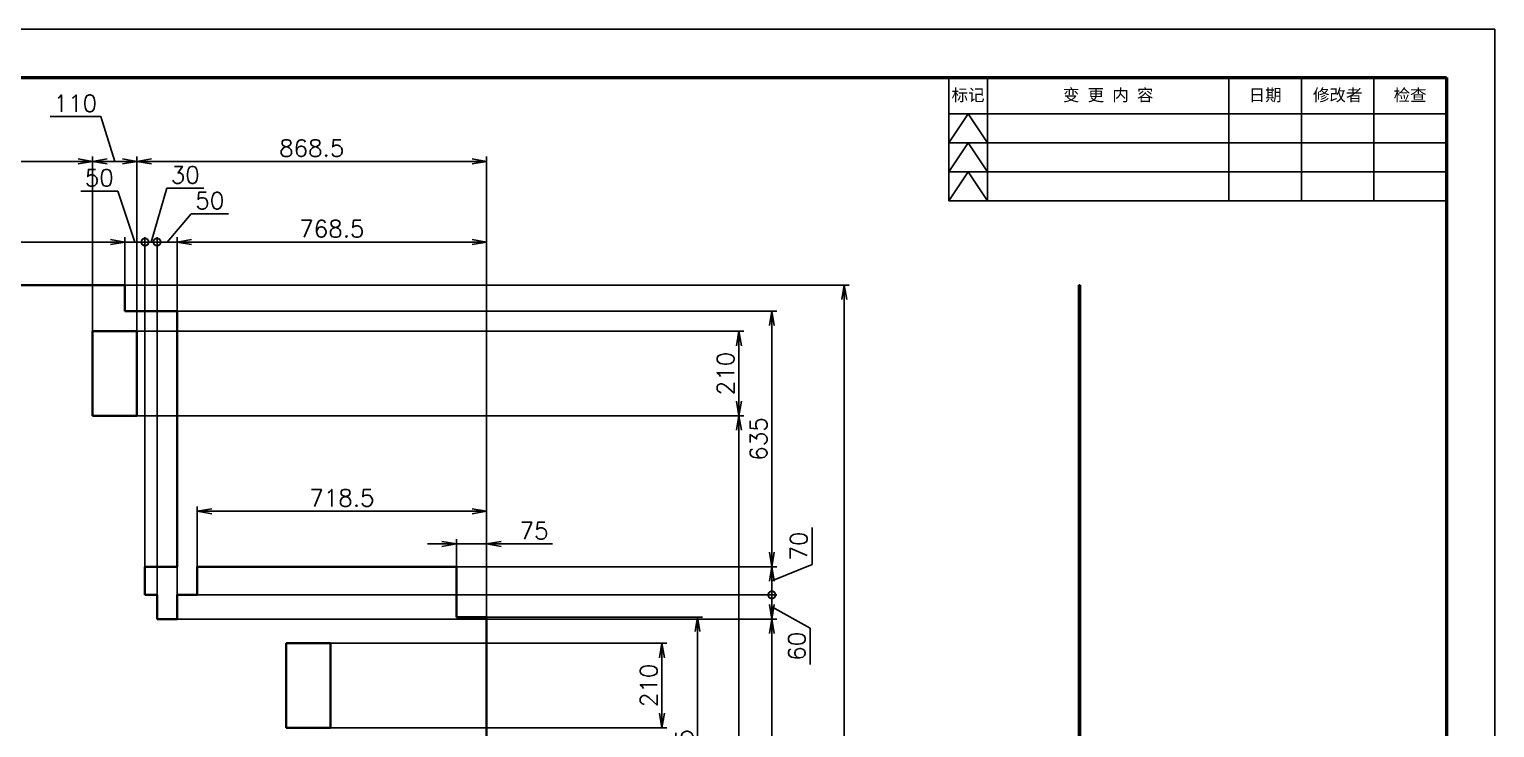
# Model space of a CAD drawing. Header units: millimetres. Extents: x -73083 to 81340, y -6859 to 6812.
# Drawn here: x -35573 to -31933, y -3546 to -1810 of the extents above; entities that cross this region are included whole.
import ezdxf

# ---------------------------------------------------------------- set-up
doc = ezdxf.new("R2010")
doc.units = ezdxf.units.MM
doc.linetypes.add('AM_ISO02W050', pattern=[7.5, 6, -1.5])
doc.linetypes.add('DASHED', pattern=[15, 12, -3])
doc.layers.add('A3', color=7, linetype='Continuous', plot=False)
for name, color, linetype, lineweight in [('AM_HID', 1, 'AM_ISO02W050', 25), ('AM_VIS', 7, 'Continuous', 50), ('SOLID LINE', 7, 'Continuous', 30)]:
    doc.layers.add(name, color=color, linetype=linetype, lineweight=lineweight)
doc.layers.add('title_frame', color=7, linetype='Continuous')
doc.layers.add('word_dim', color=253, linetype='Continuous')
doc.styles.get("Standard").update_dxf_attribs({"font": 'romans.shx', "bigfont": 'bigfont.shx'})
doc.dimstyles.new('STANDARD1-12', dxfattribs={"dimscale": 12, "dimtxt": 3.5, "dimasz": 3, "dimexe": 1, "dimexo": 0, "dimgap": 1, "dimtad": 3, "dimdec": 1, "dimdsep": 46, "dimtxsty": 'Standard', "dimblk1": 'OPEN', "dimblk2": 'OPEN', "dimsah": 1, "dimcen": 0, "dimclrd": 256, "dimclre": 256, "dimclrt": 3, "dimadec": 0, "dimazin": 0, "dimtfac": 1, "dimtdec": 1, "dimtmove": 0, "dimatfit": 3, "dimldrblk": 'OPEN', "dimfxl": 0, "dimtolj": 1, "dimtzin": 0, "dimarcsym": 0})

# ---------------------------------------------------------------- blocks, each defined once
blk = doc.blocks.new('_Open')
at = {"color": 0, "lineweight": -2}
for p, q in [((-1, 0.17), (0, 0)), ((-1, -0.17), (0, 0)), ((0, 0), (-1, 0))]:
    blk.add_line(p, q, dxfattribs=at)
blk = doc.blocks.new('*D884')
at = {"layer": 'DEFPOINTS', "color": 0, "linetype": 'Continuous', "ltscale": 2}
for p in [(-35335.9, -2445.6), (-34437.4, -5105.6), (-33548.8, -5105.6)]:
    blk.add_point(p, dxfattribs=at)
at = {"layer": 'word_dim', "linetype": 'Continuous', "lineweight": -2, "ltscale": 2}
for p, q in [((-35335.9, -2445.6), (-33536.8, -2445.6)), ((-33548.8, -2481.6), (-33548.8, -5069.6)), ((-34437.4, -5105.6), (-33536.8, -5105.6))]:
    blk.add_line(p, q, dxfattribs=at)
at = {"layer": 'word_dim', "linetype": 'Continuous', "lineweight": -2, "ltscale": 2, "xscale": 36, "yscale": 36, "zscale": 36}
for p, rotation in [((-33548.8, -2445.6), 90), ((-33548.8, -5105.6), 270)]:
    blk.add_blockref('_Open', p, dxfattribs=dict(at, rotation=rotation))
at = {"layer": 'word_dim', "color": 3, "linetype": 'Continuous', "ltscale": 2, "insert": (-33581.8, -3775.6), "char_height": 42, "attachment_point": 5, "rotation": 90}
blk.add_mtext('\\A1;2660', dxfattribs=at)
blk = doc.blocks.new('*D897')
at = {"layer": 'DEFPOINTS', "color": 0, "linetype": 'Continuous', "ltscale": 2}
for p in [(-38359.4, -3270.6), (-34437.4, -5105.6), (-34437.4, -5683)]:
    blk.add_point(p, dxfattribs=at)
at = {"layer": 'word_dim', "linetype": 'Continuous', "lineweight": -2, "ltscale": 2}
for p, q in [((-38359.4, -3270.6), (-38359.4, -5695)), ((-34437.4, -5105.6), (-34437.4, -5695)), ((-38323.4, -5683), (-34473.4, -5683))]:
    blk.add_line(p, q, dxfattribs=at)
at = {"layer": 'word_dim', "linetype": 'Continuous', "lineweight": -2, "ltscale": 2, "xscale": 36, "yscale": 36, "zscale": 36, "rotation": 180}
blk.add_blockref('_Open', (-38359.4, -5683), dxfattribs=at)
at = {"layer": 'word_dim', "linetype": 'Continuous', "lineweight": -2, "ltscale": 2, "xscale": 36, "yscale": 36, "zscale": 36}
blk.add_blockref('_Open', (-34437.4, -5683), dxfattribs=at)
at = {"layer": 'word_dim', "color": 3, "linetype": 'Continuous', "ltscale": 2, "insert": (-36398.4, -5650), "char_height": 42, "attachment_point": 5}
blk.add_mtext('\\A1;3922', dxfattribs=at)
blk = doc.blocks.new('*D907')
at = {"layer": 'DEFPOINTS', "color": 0, "linetype": 'Continuous', "ltscale": 2}
for p in [(-34437.4, -3270.6), (-33913.4, -3270.6), (-34437.4, -3935.6)]:
    blk.add_point(p, dxfattribs=at)
at = {"layer": 'word_dim', "linetype": 'Continuous', "lineweight": -2, "ltscale": 2}
for p, q in [((-34437.4, -3270.6), (-33901.4, -3270.6)), ((-33913.4, -3899.6), (-33913.4, -3306.6)), ((-34437.4, -3935.6), (-33901.4, -3935.6))]:
    blk.add_line(p, q, dxfattribs=at)
at = {"layer": 'word_dim', "linetype": 'Continuous', "lineweight": -2, "ltscale": 2, "xscale": 36, "yscale": 36, "zscale": 36}
for p, rotation in [((-33913.4, -3270.6), 90), ((-33913.4, -3935.6), 270)]:
    blk.add_blockref('_Open', p, dxfattribs=dict(at, rotation=rotation))
at = {"layer": 'word_dim', "color": 3, "linetype": 'Continuous', "ltscale": 2, "insert": (-33946.4, -3603.1), "char_height": 42, "attachment_point": 5, "rotation": 90}
blk.add_mtext('\\A1;665', dxfattribs=at)
blk = doc.blocks.new('*D912')
at = {"layer": 'DEFPOINTS', "color": 0, "linetype": 'Continuous', "ltscale": 2}
for p in [(-34512.4, -3089.1), (-34512.4, -3145.6), (-34437.4, -3270.6)]:
    blk.add_point(p, dxfattribs=at)
at = {"layer": 'word_dim', "linetype": 'Continuous', "lineweight": -2, "ltscale": 2}
for p, q in [((-34548.4, -3089.1), (-34584.4, -3089.1)), ((-34512.4, -3145.6), (-34512.4, -3077.1)), ((-34512.4, -3089.1), (-34437.4, -3089.1)), ((-34437.4, -3270.6), (-34437.4, -3077.1)), ((-34401.4, -3089.1), (-34273.4, -3089.1))]:
    blk.add_line(p, q, dxfattribs=at)
at = {"layer": 'word_dim', "linetype": 'Continuous', "lineweight": -2, "ltscale": 2, "xscale": 36, "yscale": 36, "zscale": 36}
blk.add_blockref('_Open', (-34512.4, -3089.1), dxfattribs=at)
at = {"layer": 'word_dim', "linetype": 'Continuous', "lineweight": -2, "ltscale": 2, "xscale": 36, "yscale": 36, "zscale": 36, "rotation": 180}
blk.add_blockref('_Open', (-34437.4, -3089.1), dxfattribs=at)
at = {"layer": 'word_dim', "color": 3, "linetype": 'Continuous', "ltscale": 2, "insert": (-34319.4, -3056.1), "char_height": 42, "attachment_point": 5}
blk.add_mtext('\\A1;75', dxfattribs=at)
blk = doc.blocks.new('*D913')
at = {"layer": 'DEFPOINTS', "color": 0, "linetype": 'Continuous', "ltscale": 2}
for p in [(-35155.9, -3007.7), (-35155.9, -3145.6), (-34437.4, -3270.6)]:
    blk.add_point(p, dxfattribs=at)
at = {"layer": 'word_dim', "linetype": 'Continuous', "lineweight": -2, "ltscale": 2}
for p, q in [((-35155.9, -3145.6), (-35155.9, -2995.7)), ((-34473.4, -3007.7), (-35119.9, -3007.7)), ((-34437.4, -3270.6), (-34437.4, -2995.7))]:
    blk.add_line(p, q, dxfattribs=at)
at = {"layer": 'word_dim', "linetype": 'Continuous', "lineweight": -2, "ltscale": 2, "xscale": 36, "yscale": 36, "zscale": 36, "rotation": 180}
blk.add_blockref('_Open', (-35155.9, -3007.7), dxfattribs=at)
at = {"layer": 'word_dim', "linetype": 'Continuous', "lineweight": -2, "ltscale": 2, "xscale": 36, "yscale": 36, "zscale": 36}
blk.add_blockref('_Open', (-34437.4, -3007.7), dxfattribs=at)
at = {"layer": 'word_dim', "color": 3, "linetype": 'Continuous', "ltscale": 2, "insert": (-34796.7, -2974.7), "char_height": 42, "attachment_point": 5}
blk.add_mtext('\\A1;718.5', dxfattribs=at)
blk = doc.blocks.new('*D914')
at = {"layer": 'DEFPOINTS', "color": 0, "linetype": 'Continuous', "ltscale": 2}
for p in [(-34437.4, -2338.8), (-35205.9, -3215.6), (-34437.4, -3270.6)]:
    blk.add_point(p, dxfattribs=at)
at = {"layer": 'word_dim', "linetype": 'Continuous', "lineweight": -2, "ltscale": 2}
for p, q in [((-35205.9, -3215.6), (-35205.9, -2326.8)), ((-34437.4, -3270.6), (-34437.4, -2326.8)), ((-35169.9, -2338.8), (-34473.4, -2338.8))]:
    blk.add_line(p, q, dxfattribs=at)
at = {"layer": 'word_dim', "linetype": 'Continuous', "lineweight": -2, "ltscale": 2, "xscale": 36, "yscale": 36, "zscale": 36, "rotation": 180}
blk.add_blockref('_Open', (-35205.9, -2338.8), dxfattribs=at)
at = {"layer": 'word_dim', "linetype": 'Continuous', "lineweight": -2, "ltscale": 2, "xscale": 36, "yscale": 36, "zscale": 36}
blk.add_blockref('_Open', (-34437.4, -2338.8), dxfattribs=at)
at = {"layer": 'word_dim', "color": 3, "linetype": 'Continuous', "ltscale": 2, "insert": (-34821.7, -2305.8), "char_height": 42, "attachment_point": 5}
blk.add_mtext('\\A1;768.5', dxfattribs=at)
blk = doc.blocks.new('*D915')
at = {"layer": 'DEFPOINTS', "color": 0, "linetype": 'Continuous', "ltscale": 2}
for p in [(-35205.9, -3275.6), (-34437.4, -5105.6), (-33728.8, -5105.6)]:
    blk.add_point(p, dxfattribs=at)
at = {"layer": 'word_dim', "linetype": 'Continuous', "lineweight": -2, "ltscale": 2}
for p, q in [((-35205.9, -3275.6), (-33716.8, -3275.6)), ((-33728.8, -3311.6), (-33728.8, -5069.6)), ((-34437.4, -5105.6), (-33716.8, -5105.6))]:
    blk.add_line(p, q, dxfattribs=at)
at = {"layer": 'word_dim', "linetype": 'Continuous', "lineweight": -2, "ltscale": 2, "xscale": 36, "yscale": 36, "zscale": 36}
for p, rotation in [((-33728.8, -3275.6), 90), ((-33728.8, -5105.6), 270)]:
    blk.add_blockref('_Open', p, dxfattribs=dict(at, rotation=rotation))
at = {"layer": 'word_dim', "color": 3, "linetype": 'Continuous', "ltscale": 2, "insert": (-33761.8, -4190.6), "char_height": 42, "attachment_point": 5, "rotation": 90}
blk.add_mtext('\\A1;1830', dxfattribs=at)
blk = doc.blocks.new('_DotSmall')
at = {"color": 0, "linetype": 'ByBlock', "const_width": 0.5}
blk.add_lwpolyline([(-0.0625, 0, 1), (0.0625, 0, 1)], format="xyb", close=True, dxfattribs=at)
blk = doc.blocks.new('*D916')
at = {"layer": 'DEFPOINTS', "color": 0, "linetype": 'Continuous', "ltscale": 2}
for p in [(-35205.9, -2338.8), (-35205.9, -2338.8), (-35255.9, -3215.6)]:
    blk.add_point(p, dxfattribs=at)
at = {"layer": 'word_dim', "linetype": 'Continuous', "lineweight": -2, "ltscale": 2}
for p, q in [((-35230.9, -2338.8), (-35170.8, -2269)), ((-35170.8, -2269), (-35078.8, -2269)), ((-35255.9, -3215.6), (-35255.9, -2326.8)), ((-35205.9, -2338.8), (-35205.9, -2326.8)), ((-35255.9, -2338.8), (-35291.9, -2338.8)), ((-35255.9, -2338.8), (-35205.9, -2338.8)), ((-35255.9, -2338.8), (-35205.9, -2338.8)), ((-35169.9, -2338.8), (-35133.9, -2338.8))]:
    blk.add_line(p, q, dxfattribs=at)
at = {"layer": 'word_dim', "linetype": 'Continuous', "lineweight": -2, "ltscale": 2, "xscale": 36, "yscale": 36, "zscale": 36}
blk.add_blockref('_DotSmall', (-35255.9, -2338.8), dxfattribs=at)
at = {"layer": 'word_dim', "linetype": 'Continuous', "lineweight": -2, "ltscale": 2, "xscale": 36, "yscale": 36, "zscale": 36, "rotation": 180}
blk.add_blockref('_Open', (-35205.9, -2338.8), dxfattribs=at)
at = {"layer": 'word_dim', "color": 3, "linetype": 'Continuous', "ltscale": 2, "insert": (-35124.8, -2236), "char_height": 42, "attachment_point": 5}
blk.add_mtext('\\A1;50', dxfattribs=at)
blk = doc.blocks.new('*D917')
at = {"layer": 'DEFPOINTS', "color": 0, "linetype": 'Continuous', "ltscale": 2}
for p in [(-35285.9, -2338.8), (-35285.9, -3145.6), (-35255.9, -3215.6)]:
    blk.add_point(p, dxfattribs=at)
at = {"layer": 'word_dim', "linetype": 'Continuous', "lineweight": -2, "ltscale": 2}
for p, q in [((-35270.9, -2338.8), (-35231.8, -2205.1)), ((-35231.8, -2205.1), (-35139.8, -2205.1)), ((-35285.9, -3145.6), (-35285.9, -2326.8)), ((-35255.9, -3215.6), (-35255.9, -2326.8)), ((-35255.9, -2338.8), (-35285.9, -2338.8))]:
    blk.add_line(p, q, dxfattribs=at)
at = {"layer": 'word_dim', "linetype": 'Continuous', "lineweight": -2, "ltscale": 2, "xscale": 36, "yscale": 36, "zscale": 36, "rotation": 180}
blk.add_blockref('_DotSmall', (-35285.9, -2338.8), dxfattribs=at)
at = {"layer": 'word_dim', "linetype": 'Continuous', "lineweight": -2, "ltscale": 2, "xscale": 36, "yscale": 36, "zscale": 36}
blk.add_blockref('_DotSmall', (-35255.9, -2338.8), dxfattribs=at)
at = {"layer": 'word_dim', "color": 3, "linetype": 'Continuous', "ltscale": 2, "insert": (-35185.8, -2172.1), "char_height": 42, "attachment_point": 5}
blk.add_mtext('\\A1;30', dxfattribs=at)
blk = doc.blocks.new('*D918')
at = {"layer": 'DEFPOINTS', "color": 0, "linetype": 'Continuous', "ltscale": 2}
for p in [(-35335.9, -2338.8), (-35335.9, -2445.6), (-35285.9, -3145.6)]:
    blk.add_point(p, dxfattribs=at)
at = {"layer": 'word_dim', "linetype": 'Continuous', "lineweight": -2, "ltscale": 2}
for p, q in [((-35353.4, -2212.2), (-35445.4, -2212.2)), ((-35310.9, -2338.8), (-35353.4, -2212.2)), ((-35335.9, -2445.6), (-35335.9, -2326.8)), ((-35285.9, -3145.6), (-35285.9, -2326.8)), ((-35371.9, -2338.8), (-35407.9, -2338.8)), ((-35285.9, -2338.8), (-35335.9, -2338.8)), ((-35285.9, -2338.8), (-35335.9, -2338.8)), ((-35285.9, -2338.8), (-35249.9, -2338.8))]:
    blk.add_line(p, q, dxfattribs=at)
at = {"layer": 'word_dim', "linetype": 'Continuous', "lineweight": -2, "ltscale": 2, "xscale": 36, "yscale": 36, "zscale": 36, "rotation": 180}
blk.add_blockref('_DotSmall', (-35285.9, -2338.8), dxfattribs=at)
at = {"layer": 'word_dim', "linetype": 'Continuous', "lineweight": -2, "ltscale": 2, "xscale": 36, "yscale": 36, "zscale": 36}
blk.add_blockref('_Open', (-35335.9, -2338.8), dxfattribs=at)
at = {"layer": 'word_dim', "color": 3, "linetype": 'Continuous', "ltscale": 2, "insert": (-35399.4, -2179.2), "char_height": 42, "attachment_point": 5}
blk.add_mtext('\\A1;50', dxfattribs=at)
blk = doc.blocks.new('*D919')
at = {"layer": 'DEFPOINTS', "color": 0, "linetype": 'Continuous', "ltscale": 2}
for p in [(-35155.9, -3215.6), (-33728.8, -3215.6), (-35205.9, -3275.6)]:
    blk.add_point(p, dxfattribs=at)
at = {"layer": 'word_dim', "linetype": 'Continuous', "lineweight": -2, "ltscale": 2}
for p, q in [((-35155.9, -3215.6), (-33716.8, -3215.6)), ((-33728.8, -3239.6), (-33728.8, -3215.6)), ((-35205.9, -3275.6), (-33716.8, -3275.6)), ((-33728.8, -3245.6), (-33633.7, -3298.2)), ((-33633.7, -3298.2), (-33633.7, -3388.2))]:
    blk.add_line(p, q, dxfattribs=at)
at = {"layer": 'word_dim', "linetype": 'Continuous', "lineweight": -2, "ltscale": 2, "xscale": 36, "yscale": 36, "zscale": 36}
for name, p, rotation in [('_DotSmall', (-33728.8, -3215.6), 90), ('_Open', (-33728.8, -3275.6), 270)]:
    blk.add_blockref(name, p, dxfattribs=dict(at, rotation=rotation))
at = {"layer": 'word_dim', "color": 3, "linetype": 'Continuous', "ltscale": 2, "insert": (-33666.7, -3343.2), "char_height": 42, "attachment_point": 5, "rotation": 90}
blk.add_mtext('\\A1;60', dxfattribs=at)
blk = doc.blocks.new('*D920')
at = {"layer": 'DEFPOINTS', "color": 0, "linetype": 'Continuous', "ltscale": 2}
for p in [(-34512.4, -3145.6), (-33728.8, -3145.6), (-35155.9, -3215.6)]:
    blk.add_point(p, dxfattribs=at)
at = {"layer": 'word_dim', "linetype": 'Continuous', "lineweight": -2, "ltscale": 2}
for p, q in [((-33629, -3140.5), (-33629, -3048.5)), ((-34512.4, -3145.6), (-33716.8, -3145.6)), ((-33728.8, -3180.6), (-33629, -3140.5)), ((-33728.8, -3215.6), (-33728.8, -3181.6)), ((-35155.9, -3215.6), (-33716.8, -3215.6))]:
    blk.add_line(p, q, dxfattribs=at)
at = {"layer": 'word_dim', "linetype": 'Continuous', "lineweight": -2, "ltscale": 2, "xscale": 36, "yscale": 36, "zscale": 36}
for name, p, rotation in [('_Open', (-33728.8, -3145.6), 90), ('_DotSmall', (-33728.8, -3215.6), 270)]:
    blk.add_blockref(name, p, dxfattribs=dict(at, rotation=rotation))
at = {"layer": 'word_dim', "color": 3, "linetype": 'Continuous', "ltscale": 2, "insert": (-33662, -3094.5), "char_height": 42, "attachment_point": 5, "rotation": 90}
blk.add_mtext('\\A1;70', dxfattribs=at)
blk = doc.blocks.new('*D921')
at = {"layer": 'DEFPOINTS', "color": 0, "linetype": 'Continuous', "ltscale": 2}
for p in [(-36215.9, -2338.8), (-36215.9, -2445.6), (-35335.9, -2445.6)]:
    blk.add_point(p, dxfattribs=at)
at = {"layer": 'word_dim', "linetype": 'Continuous', "lineweight": -2, "ltscale": 2}
for p, q in [((-36215.9, -2445.6), (-36215.9, -2326.8)), ((-35335.9, -2445.6), (-35335.9, -2326.8)), ((-35371.9, -2338.8), (-36179.9, -2338.8))]:
    blk.add_line(p, q, dxfattribs=at)
at = {"layer": 'word_dim', "linetype": 'Continuous', "lineweight": -2, "ltscale": 2, "xscale": 36, "yscale": 36, "zscale": 36, "rotation": 180}
blk.add_blockref('_Open', (-36215.9, -2338.8), dxfattribs=at)
at = {"layer": 'word_dim', "linetype": 'Continuous', "lineweight": -2, "ltscale": 2, "xscale": 36, "yscale": 36, "zscale": 36}
blk.add_blockref('_Open', (-35335.9, -2338.8), dxfattribs=at)
at = {"layer": 'word_dim', "color": 3, "linetype": 'Continuous', "ltscale": 2, "insert": (-35775.9, -2305.8), "char_height": 42, "attachment_point": 5}
blk.add_mtext('\\A1;880', dxfattribs=at)
blk = doc.blocks.new('*D926')
at = {"layer": 'DEFPOINTS', "color": 0, "linetype": 'Continuous', "ltscale": 2}
for p in [(-35205.9, -2510.6), (-33728.8, -2510.6), (-34512.4, -3145.6)]:
    blk.add_point(p, dxfattribs=at)
at = {"layer": 'word_dim', "linetype": 'Continuous', "lineweight": -2, "ltscale": 2}
for p, q in [((-35205.9, -2510.6), (-33716.8, -2510.6)), ((-33728.8, -3109.6), (-33728.8, -2546.6)), ((-34512.4, -3145.6), (-33716.8, -3145.6))]:
    blk.add_line(p, q, dxfattribs=at)
at = {"layer": 'word_dim', "linetype": 'Continuous', "lineweight": -2, "ltscale": 2, "xscale": 36, "yscale": 36, "zscale": 36}
for p, rotation in [((-33728.8, -2510.6), 90), ((-33728.8, -3145.6), 270)]:
    blk.add_blockref('_Open', p, dxfattribs=dict(at, rotation=rotation))
at = {"layer": 'word_dim', "color": 3, "linetype": 'Continuous', "ltscale": 2, "insert": (-33761.8, -2828.1), "char_height": 42, "attachment_point": 5, "rotation": 90}
blk.add_mtext('\\A1;635', dxfattribs=at)
blk = doc.blocks.new('*D943')
at = {"layer": 'DEFPOINTS', "color": 0, "linetype": 'Continuous', "ltscale": 2}
for p in [(-34824.9, -3335.6), (-34001.7, -3335.6), (-34824.9, -3545.6)]:
    blk.add_point(p, dxfattribs=at)
at = {"layer": 'word_dim', "linetype": 'Continuous', "lineweight": -2, "ltscale": 2}
for p, q in [((-34824.9, -3335.6), (-33989.7, -3335.6)), ((-34001.7, -3509.6), (-34001.7, -3371.6)), ((-34824.9, -3545.6), (-33989.7, -3545.6))]:
    blk.add_line(p, q, dxfattribs=at)
at = {"layer": 'word_dim', "linetype": 'Continuous', "lineweight": -2, "ltscale": 2, "xscale": 36, "yscale": 36, "zscale": 36}
for p, rotation in [((-34001.7, -3335.6), 90), ((-34001.7, -3545.6), 270)]:
    blk.add_blockref('_Open', p, dxfattribs=dict(at, rotation=rotation))
at = {"layer": 'word_dim', "color": 3, "linetype": 'Continuous', "ltscale": 2, "insert": (-34034.7, -3440.6), "char_height": 42, "attachment_point": 5, "rotation": 90}
blk.add_mtext('\\A1;210', dxfattribs=at)
blk = doc.blocks.new('*D1108')
at = {"layer": 'DEFPOINTS', "color": 0, "linetype": 'Continuous', "ltscale": 2}
for p in [(-35305.9, -2770.6), (-33810.7, -2770.6), (-34437.4, -5105.6)]:
    blk.add_point(p, dxfattribs=at)
at = {"layer": 'word_dim', "lineweight": -2, "ltscale": 2}
for p, q in [((-35305.9, -2770.6), (-33798.7, -2770.6)), ((-33810.7, -5069.6), (-33810.7, -2806.6)), ((-34437.4, -5105.6), (-33798.7, -5105.6))]:
    blk.add_line(p, q, dxfattribs=at)
at = {"layer": 'word_dim', "linetype": 'Continuous', "lineweight": -2, "ltscale": 2, "xscale": 36, "yscale": 36, "zscale": 36}
for p, rotation in [((-33810.7, -2770.6), 90), ((-33810.7, -5105.6), 270)]:
    blk.add_blockref('_Open', p, dxfattribs=dict(at, rotation=rotation))
at = {"layer": 'word_dim', "color": 3, "linetype": 'Continuous', "ltscale": 2, "insert": (-33843.7, -3938.1), "char_height": 42, "attachment_point": 5, "rotation": 90}
blk.add_mtext('\\A1;2335', dxfattribs=at)
blk = doc.blocks.new('*D1109')
at = {"layer": 'DEFPOINTS', "color": 0, "linetype": 'Continuous', "ltscale": 2}
for p in [(-35305.9, -2560.6), (-33810.7, -2560.6), (-35305.9, -2770.6)]:
    blk.add_point(p, dxfattribs=at)
at = {"layer": 'word_dim', "lineweight": -2, "ltscale": 2}
for p, q in [((-35305.9, -2560.6), (-33798.7, -2560.6)), ((-33810.7, -2734.6), (-33810.7, -2596.6)), ((-35305.9, -2770.6), (-33798.7, -2770.6))]:
    blk.add_line(p, q, dxfattribs=at)
at = {"layer": 'word_dim', "linetype": 'Continuous', "lineweight": -2, "ltscale": 2, "xscale": 36, "yscale": 36, "zscale": 36}
for p, rotation in [((-33810.7, -2560.6), 90), ((-33810.7, -2770.6), 270)]:
    blk.add_blockref('_Open', p, dxfattribs=dict(at, rotation=rotation))
at = {"layer": 'word_dim', "color": 3, "linetype": 'Continuous', "ltscale": 2, "insert": (-33843.7, -2665.6), "char_height": 42, "attachment_point": 5, "rotation": 90}
blk.add_mtext('\\A1;210', dxfattribs=at)
blk = doc.blocks.new('*D1111')
at = {"layer": 'DEFPOINTS', "color": 0, "linetype": 'Continuous', "ltscale": 2}
for p in [(-35305.9, -2138.5), (-35305.9, -2560.6), (-34437.4, -3270.6)]:
    blk.add_point(p, dxfattribs=at)
at = {"layer": 'word_dim', "lineweight": -2, "ltscale": 2}
for p, q in [((-35305.9, -2560.6), (-35305.9, -2126.5)), ((-34473.4, -2138.5), (-35269.9, -2138.5)), ((-34437.4, -3270.6), (-34437.4, -2126.5))]:
    blk.add_line(p, q, dxfattribs=at)
at = {"layer": 'word_dim', "linetype": 'Continuous', "lineweight": -2, "ltscale": 2, "xscale": 36, "yscale": 36, "zscale": 36, "rotation": 180}
blk.add_blockref('_Open', (-35305.9, -2138.5), dxfattribs=at)
at = {"layer": 'word_dim', "linetype": 'Continuous', "lineweight": -2, "ltscale": 2, "xscale": 36, "yscale": 36, "zscale": 36}
blk.add_blockref('_Open', (-34437.4, -2138.5), dxfattribs=at)
at = {"layer": 'word_dim', "color": 3, "linetype": 'Continuous', "ltscale": 2, "insert": (-34871.7, -2105.5), "char_height": 42, "attachment_point": 5}
blk.add_mtext('\\A1;868.5', dxfattribs=at)
blk = doc.blocks.new('*D1112')
at = {"layer": 'DEFPOINTS', "color": 0, "linetype": 'Continuous', "ltscale": 2}
for p in [(-35415.9, -2138.5), (-35415.9, -2560.6), (-35305.9, -2560.6)]:
    blk.add_point(p, dxfattribs=at)
at = {"layer": 'word_dim', "lineweight": -2, "ltscale": 2}
for p, q in [((-35395.7, -2027.2), (-35521.7, -2027.2)), ((-35360.9, -2138.5), (-35395.7, -2027.2)), ((-35415.9, -2560.6), (-35415.9, -2126.5)), ((-35341.9, -2138.5), (-35379.9, -2138.5)), ((-35305.9, -2560.6), (-35305.9, -2126.5))]:
    blk.add_line(p, q, dxfattribs=at)
at = {"layer": 'word_dim', "linetype": 'Continuous', "lineweight": -2, "ltscale": 2, "xscale": 36, "yscale": 36, "zscale": 36, "rotation": 180}
blk.add_blockref('_Open', (-35415.9, -2138.5), dxfattribs=at)
at = {"layer": 'word_dim', "linetype": 'Continuous', "lineweight": -2, "ltscale": 2, "xscale": 36, "yscale": 36, "zscale": 36}
blk.add_blockref('_Open', (-35305.9, -2138.5), dxfattribs=at)
at = {"layer": 'word_dim', "color": 3, "linetype": 'Continuous', "ltscale": 2, "insert": (-35458.7, -1994.2), "char_height": 42, "attachment_point": 5}
blk.add_mtext('\\A1;110', dxfattribs=at)
blk = doc.blocks.new('*D1113')
at = {"layer": 'DEFPOINTS', "color": 0, "linetype": 'Continuous', "ltscale": 2}
for p in [(-37455.9, -2138.5), (-37455.9, -2560.6), (-35415.9, -2560.6)]:
    blk.add_point(p, dxfattribs=at)
at = {"layer": 'word_dim', "lineweight": -2, "ltscale": 2}
for p, q in [((-37455.9, -2560.6), (-37455.9, -2126.5)), ((-35451.9, -2138.5), (-37419.9, -2138.5)), ((-35415.9, -2560.6), (-35415.9, -2126.5))]:
    blk.add_line(p, q, dxfattribs=at)
at = {"layer": 'word_dim', "linetype": 'Continuous', "lineweight": -2, "ltscale": 2, "xscale": 36, "yscale": 36, "zscale": 36, "rotation": 180}
blk.add_blockref('_Open', (-37455.9, -2138.5), dxfattribs=at)
at = {"layer": 'word_dim', "linetype": 'Continuous', "lineweight": -2, "ltscale": 2, "xscale": 36, "yscale": 36, "zscale": 36}
blk.add_blockref('_Open', (-35415.9, -2138.5), dxfattribs=at)
at = {"layer": 'word_dim', "color": 3, "linetype": 'Continuous', "ltscale": 2, "insert": (-36435.9, -2105.5), "char_height": 42, "attachment_point": 5}
blk.add_mtext('\\A1;2040', dxfattribs=at)

msp = doc.modelspace()

# ---------------------------------------------------------------- linework, layer by layer
at = {"layer": 'A3', "linetype": 'Continuous'}
msp.add_lwpolyline([(-39061.36138, -1810.23226), (-31933.36138, -1810.23226), (-31933.36138, -6850.23226), (-39061.36138, -6850.23226)], close=True, dxfattribs=at)
at = {"layer": 'AM_HID', "linetype": 'DASHED', "lineweight": 13, "ltscale": 0.075}
for p, q in [((-32965.90256, -2560.60283), (-32962.90256, -2560.60283)), ((-32965.90256, -2770.60283), (-32962.90256, -2770.60283)), ((-32965.90256, -3215.60222), (-32962.90256, -3215.60222)), ((-32965.90256, -3275.60222), (-32962.90256, -3275.60222)), ((-32965.90281, -3335.60881), (-32962.90281, -3335.60881)), ((-32965.90281, -3545.60881), (-32962.90281, -3545.60881))]:
    msp.add_line(p, q, dxfattribs=at)
at = {"layer": 'AM_VIS', "linetype": 'Continuous'}
for p, q in [((-38761.36138, -1930.23226), (-32053.36138, -1930.23226)), ((-32053.36138, -1930.23226), (-32053.36138, -6730.23226))]:
    msp.add_line(p, q, dxfattribs=at)
at = {"layer": 'AM_VIS', "lineweight": 35}
for p, q in [((-36215.89835, -2445.60283), (-35335.89847, -2445.60283)), ((-35335.89847, -2510.60283), (-35335.89847, -2445.60283)), ((-32965.90256, -2510.60283), (-32965.90256, -2445.60283)), ((-32962.90256, -2510.60283), (-32962.90256, -2445.60283)), ((-35335.89847, -2510.60283), (-35205.89847, -2510.60283)), ((-35205.89847, -2510.60283), (-35205.89847, -3145.60222)), ((-32965.90256, -2510.60283), (-32965.90256, -3145.60222)), ((-32962.90256, -3145.60222), (-32962.90256, -2510.60283)), ((-35415.89847, -2560.60283), (-35415.89847, -2770.60283)), ((-35415.89847, -2560.60283), (-35305.89847, -2560.60283)), ((-35305.89847, -2770.60283), (-35305.89847, -2560.60283)), ((-35305.89847, -2770.60283), (-35415.89847, -2770.60283)), ((-35285.89847, -3145.60222), (-35285.89847, -3215.60222)), ((-35285.89847, -3145.60222), (-35205.89847, -3145.60222)), ((-34512.39872, -3145.60222), (-35155.89847, -3145.60222)), ((-35155.89847, -3215.60222), (-35155.89847, -3145.60222)), ((-34512.39872, -3145.60222), (-34512.39872, -3270.6049)), ((-32965.90256, -3145.60222), (-32965.90256, -3270.6049)), ((-32962.90256, -3145.60222), (-32962.90256, -3270.6049)), ((-35255.90824, -3215.60222), (-35285.89847, -3215.60222)), ((-35255.90824, -3215.60222), (-35255.90787, -3275.60222)), ((-35155.89847, -3215.60222), (-35205.90824, -3215.60222)), ((-35205.90787, -3275.60222), (-35205.90824, -3215.60222)), ((-35205.90787, -3275.60222), (-35255.90787, -3275.60222)), ((-34437.39872, -3270.6049), (-34512.39872, -3270.6049)), ((-34437.39872, -3935.60222), (-34437.39872, -3270.6049)), ((-32965.90256, -3935.60222), (-32965.90256, -3270.6049)), ((-32962.90256, -3935.60222), (-32962.90256, -3270.6049)), ((-34934.89725, -3335.6093), (-34824.89725, -3335.60881)), ((-34934.89725, -3335.6093), (-34934.89628, -3545.60881)), ((-34824.89725, -3545.60881), (-34824.89725, -3335.60881)), ((-34824.89725, -3545.60881), (-34934.89628, -3545.60881))]:
    msp.add_line(p, q, dxfattribs=at)
at = {"layer": 'AM_VIS', "lineweight": 35, "ltscale": 0.075}
for p, q in [((-32965.90256, -2445.60283), (-32962.90256, -2445.60283)), ((-32962.90256, -2510.60283), (-32965.90256, -2510.60283)), ((-32962.90256, -3145.60222), (-32965.90256, -3145.60222)), ((-32965.90256, -3270.6049), (-32962.90256, -3270.6049))]:
    msp.add_line(p, q, dxfattribs=at)
at = {"layer": 'title_frame', "linetype": 'Continuous'}
for p, q in [((-33289.36138, -1930.23226), (-33289.36138, -2236.23226)), ((-33193.36138, -1930.23226), (-33193.36138, -2236.23226)), ((-32593.36138, -2236.23226), (-32593.36138, -1930.23226)), ((-32413.36138, -1930.23226), (-32413.36138, -2236.23226)), ((-32233.36138, -1930.23226), (-32233.36138, -2236.23226)), ((-32053.36138, -2020.23226), (-33289.36138, -2020.23226)), ((-33241.36138, -2020.23226), (-33289.36138, -2092.23226)), ((-33193.36138, -2092.23226), (-33241.36138, -2020.23226)), ((-32053.36138, -2092.23226), (-33289.36138, -2092.23226)), ((-33241.36138, -2092.23226), (-33289.36138, -2164.23226)), ((-33193.36138, -2164.23226), (-33241.36138, -2092.23226)), ((-32053.36138, -2164.23226), (-33289.36138, -2164.23226)), ((-33241.36138, -2164.23226), (-33289.36138, -2236.23226)), ((-33193.36138, -2236.23226), (-33241.36138, -2164.23226)), ((-32053.36138, -2236.23226), (-33289.36138, -2236.23226))]:
    msp.add_line(p, q, dxfattribs=at)

# ---------------------------------------------------------------- texts
at = {"layer": 'SOLID LINE', "ltscale": 0.5, "char_height": 30, "attachment_point": 5}
for s, insert, width in [('\\pt180;{\\fSimHei|b0|i0|c134|p2;\\C3;标记}', (-33241.36138, -1975.23226), 96), ('\\pt180;{\\fSimHei|b0|i0|c134|p2;\\C3;变 更 内 容}', (-32893.36138, -1975.23226), 600), ('\\pt180;{\\fSimHei|b0|i0|c134|p2;\\C3;日期}', (-32503.36138, -1975.23226), 180), ('\\pt180;{\\fSimHei|b0|i0|c134|p2;\\C3;修改者}', (-32323.36138, -1975.23226), 180), ('\\pt180;{\\fSimHei|b0|i0|c134|p2;\\C3;检查}', (-32143.36138, -1975.23226), 180)]:
    msp.add_mtext(s, dxfattribs=dict(at, insert=insert, width=width))

# ---------------------------------------------------------------- dimensions: what is measured, and where the dimension line sits
at = {"layer": 'word_dim', "linetype": 'Continuous', "ltscale": 2}
for base, p1, p2, override, picture, middle in [((-35415.89847, -2138.50272), (-35305.89847, -2560.60283), (-35415.89847, -2560.60283), {"dimtmove": 1, "dimarcsym": 1}, '*D1112', (-35407.68629, -2027.18371)), ((-35285.90384, -2338.84536), (-35255.91349, -3215.60454), (-35285.90384, -3145.60466), {"dimblk1": 'DotSmall', "dimblk2": 'DotSmall', "dimtmove": 1}, '*D917', (-35219.79485, -2205.08303)), ((-35335.90592, -2338.84536), (-35285.90384, -3145.60466), (-35335.90592, -2445.60551), {"dimblk1": 'DotSmall', "dimtmove": 1}, '*D918', (-35365.41515, -2212.20501)), ((-35205.91349, -2338.84536), (-35255.91349, -3215.60454), (-35205.91349, -2338.84536), {"dimblk1": 'DotSmall', "dimtmove": 1}, '*D916', (-35158.75907, -2268.9611))]:
    dim = msp.add_linear_dim(base=base, p1=p1, p2=p2, dimstyle='STANDARD1-12', override=override, dxfattribs=at)
    dim.commit()
    dim.dimension.update_dxf_attribs({"geometry": picture, "text_midpoint": middle, "dimtype": 160})
for base, p1, p2, picture, middle in [((-37455.89896, -2138.50272), (-35415.89847, -2560.60283), (-37455.89896, -2560.60283), '*D1113', (-36435.89872, -2105.50272)), ((-35305.89847, -2138.50272), (-34437.40384, -3270.6049), (-35305.89847, -2560.60283), '*D1111', (-34871.65116, -2105.50272))]:
    dim = msp.add_linear_dim(base=base, p1=p1, p2=p2, dimstyle='STANDARD1-12', override={"dimarcsym": 1}, dxfattribs=at)
    dim.commit()
    dim.dimension.update_dxf_attribs({"geometry": picture, "text_midpoint": middle})
for base, p1, p2, picture, middle in [((-36215.90592, -2338.84536), (-35335.90592, -2445.60551), (-36215.90592, -2445.60882), '*D921', (-35775.90592, -2305.84536)), ((-34437.40351, -2338.84536), (-35205.91349, -3215.60442), (-34437.40351, -3270.60496), '*D914', (-34821.6585, -2305.84536)), ((-35155.90384, -3007.71775), (-34437.40351, -3270.60496), (-35155.90384, -3145.60429), '*D913', (-34796.65368, -2974.71775))]:
    dim = msp.add_linear_dim(base=base, p1=p1, p2=p2, dimstyle='STANDARD1-12', dxfattribs=at)
    dim.commit()
    dim.dimension.update_dxf_attribs({"geometry": picture, "text_midpoint": middle})
for base, p1, p2, picture, middle in [((-33548.79193, -5105.61418), (-35335.90592, -2445.60551), (-34437.39872, -5105.61418), '*D884', (-33548.79193, -3775.60985)), ((-34001.7146, -3335.60997), (-34824.90165, -3545.60997), (-34824.90213, -3335.60997), '*D943', (-34001.7146, -3440.60997))]:
    dim = msp.add_linear_dim(base=base, p1=p1, p2=p2, angle=90, dimstyle='STANDARD1-12', dxfattribs=at)
    dim.commit()
    dim.dimension.update_dxf_attribs({"geometry": picture, "text_midpoint": middle, "dimtype": 160})
for base, p1, p2, picture, middle in [((-33728.82901, -2510.60515), (-34512.40433, -3145.60246), (-35205.90567, -2510.60515), '*D926', (-33761.82901, -2828.10381)), ((-33728.82901, -5105.60295), (-35205.913, -3275.60442), (-34437.39872, -5105.60295), '*D915', (-33761.82901, -4190.60368)), ((-33913.40528, -3270.60496), (-34437.40189, -3935.60222), (-34437.40351, -3270.60496), '*D907', (-33946.40528, -3603.10359))]:
    dim = msp.add_linear_dim(base=base, p1=p1, p2=p2, angle=90, dimstyle='STANDARD1-12', dxfattribs=at)
    dim.commit()
    dim.dimension.update_dxf_attribs({"geometry": picture, "text_midpoint": middle})
for base, p1, p2, picture, middle in [((-33810.68238, -2560.60283), (-35305.89847, -2770.60283), (-35305.89847, -2560.60283), '*D1109', (-33843.68238, -2665.60283)), ((-33810.68238, -2770.60283), (-34437.39872, -5105.60295), (-35305.89847, -2770.60283), '*D1108', (-33843.68238, -3938.10289))]:
    dim = msp.add_linear_dim(base=base, p1=p1, p2=p2, angle=90, dimstyle='STANDARD1-12', override={"dimarcsym": 1}, dxfattribs=at)
    dim.commit()
    dim.dimension.update_dxf_attribs({"geometry": picture, "text_midpoint": middle})
for base, p1, p2, override, picture, middle in [((-33728.82901, -3145.60246), (-35155.90372, -3215.60429), (-34512.40433, -3145.60246), {"dimblk1": 'DotSmall', "dimtmove": 1}, '*D920', (-33629.01864, -3128.46995)), ((-33728.82901, -3215.60429), (-35205.913, -3275.60442), (-35155.90372, -3215.60429), {"dimblk1": 'Open', "dimblk2": 'DotSmall', "dimtmove": 1}, '*D919', (-33633.67649, -3310.19592))]:
    dim = msp.add_linear_dim(base=base, p1=p1, p2=p2, angle=90, dimstyle='STANDARD1-12', override=override, dxfattribs=at)
    dim.commit()
    dim.dimension.update_dxf_attribs({"geometry": picture, "text_midpoint": middle, "dimtype": 160})
for base, p1, p2, picture, middle in [((-34512.40433, -3089.05278), (-34437.40384, -3270.60496), (-34512.40433, -3145.60246), '*D912', (-34319.40384, -3089.05278)), ((-34437.39872, -5682.98948), (-38359.40262, -3270.61333), (-34437.39872, -5105.60295), '*D897', (-36398.40067, -5682.98948))]:
    dim = msp.add_linear_dim(base=base, p1=p1, p2=p2, dimstyle='STANDARD1-12', dxfattribs=at)
    dim.commit()
    dim.dimension.update_dxf_attribs({"geometry": picture, "text_midpoint": middle, "dimtype": 160})

doc.saveas('drawing.dxf')
